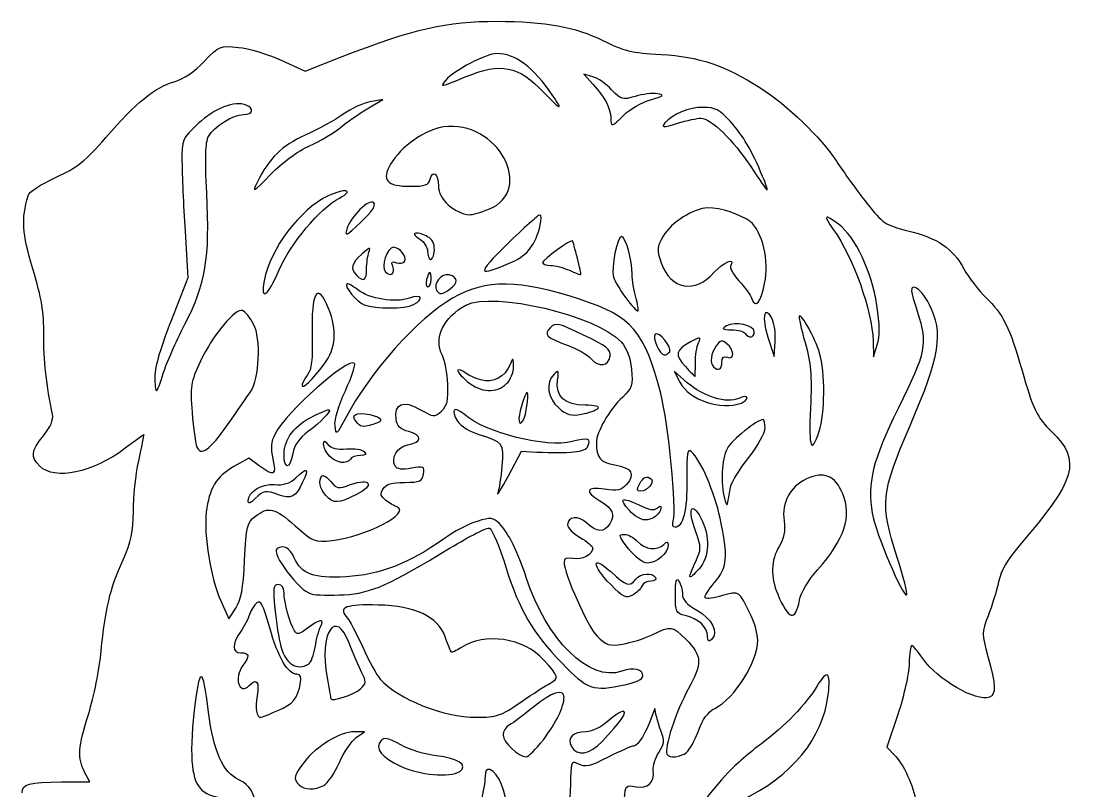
# Model space of a CAD drawing. Extents: x 5 to 146, y 0 to 221.
# Drawn here: x 12.4 to 90.6, y 164.7 to 221.5 of the extents above; entities that cross this region are included whole.
import ezdxf

# ---------------------------------------------------------------- set-up
doc = ezdxf.new("R2010")
doc.units = 0
doc.layers.get('0').update_dxf_attribs({"linetype": 'CONTINUOUS'})

msp = doc.modelspace()

# ---------------------------------------------------------------- linework, layer by layer
at = {"color": 7}
for points in [[(31.599283, 218.591467), (33.372959, 217.791689), (36.097199, 218.852649)], [(54.564145, 217.37241), (53.902687, 217.556818), (54.597961, 216.797792)], [(37.931627, 215.001443), (39.08602, 215.687215), (38.159978, 215.527259)], [(24.512359, 205.984599), (24.722427, 202.545015), (23.503703, 199.456396)], [(67.468192, 198.175035), (67.925603, 196.730713), (68.006468, 197.841817)], [(75.225516, 197.914808), (75.255668, 196.724183), (75.537454, 197.604795)], [(61.533722, 194.812071), (60.572751, 195.655816), (60.994295, 194.840638)], [(29.972407, 188.685498), (29.214596, 189.245772), (28.1051, 188.622199)], [(48.347432, 187.949345), (49.302522, 189.757844), (50.411978, 189.699752)], [(27.143395, 178.733233), (27.743288, 177.411031), (28.255278, 178.190906)], [(59.250141, 170.265849), (59.143956, 170.795016), (58.953852, 170.265849)], [(77.049103, 170.342126), (76.241815, 167.932529), (76.902082, 167.243355)], [(37.12981, 168.64184), (37.748554, 169.075224), (36.985324, 169.075224)], [(15.411761, 165.371058), (17.491097, 165.371058), (17.111545, 166.098662)]]:
    msp.add_lwpolyline(points, dxfattribs=at)
for points in [[(51.629178, 215.972619)], [(56.883234, 214.562101)], [(33.693605, 212.280976)], [(67.088525, 210.019494)], [(38.420675, 208.078694)], [(46.906479, 207.609071)], [(42.497732, 205.508531)], [(39.822281, 203.393171)], [(48.65838, 203.731854)], [(53.431305, 204.002549)], [(31.444861, 203.125559)], [(37.895395, 203.184833)], [(42.657895, 202.412724)], [(44.046958, 201.722703)], [(67.234432, 202.124852)], [(57.734621, 201.105584)], [(41.352372, 200.569948)], [(75.508432, 200.515211)], [(67.783519, 199.520603)], [(66.470395, 198.555244)], [(60.235653, 197.093499)], [(55.837, 196.77535)], [(62.128905, 196.261162)], [(64.089145, 196.319005)], [(22.910187, 195.494029)], [(34.764506, 196.168568)], [(48.214145, 194.739808)], [(65.522713, 193.312907)], [(49.63628, 192.656214)], [(54.947791, 192.908314)], [(27.638626, 191.69739)], [(37.121195, 191.938127)], [(71.263118, 191.237764)], [(31.809978, 189.544751)], [(35.158278, 189.402839)], [(58.003728, 187.331474)], [(64.751201, 187.206586)], [(29.164145, 186.099842)], [(34.893695, 186.492412)], [(57.265938, 185.385803)], [(57.209978, 182.568974)], [(77.004376, 181.92682)], [(55.886115, 179.924046)], [(61.716253, 180.509476)], [(69.802669, 178.772632)], [(63.030812, 176.12505)], [(33.60529, 174.061623)], [(37.445995, 172.230902)], [(56.932372, 172.536731)], [(49.260252, 171.258037)], [(31.352969, 170.636949)], [(50.922666, 168.488762)], [(55.248035, 168.34762)], [(61.482674, 167.55387)], [(44.757549, 166.148695)], [(34.747555, 165.121008)]]:
    msp.add_lwpolyline(points, close=True, dxfattribs=at)
for points in [[(36.097199, 218.852649), (41.427718, 220.928628), (43.780128, 221.465546), (47.509816, 221.457482)], [(47.509816, 221.457482), (51.109536, 221.449698), (53.270457, 221.05774), (55.297964, 220.044824)], [(25.92784, 218.496761), (27.04202, 219.667763), (27.075715, 219.681713), (28.44138, 219.537459)], [(55.297964, 220.044824), (56.827449, 219.280716), (57.43267, 219.135323), (59.60237, 219.010782)], [(28.44138, 219.537459), (29.202703, 219.457041), (30.623759, 219.031345), (31.599283, 218.591467)], [(47.49968, 219.078991), (46.716445, 219.076371), (44.327932, 217.834158), (43.736977, 217.122099)], [(51.629178, 215.972619), (50.178488, 218.087823), (48.854826, 219.083533), (47.49968, 219.078991)], [(59.60237, 219.010782), (62.43832, 218.847997), (64.290302, 218.227815), (66.871858, 216.576414)], [(23.712364, 217.005897), (24.409891, 217.201093), (25.202596, 217.73453), (25.92784, 218.496761)], [(45.171437, 217.356627), (47.826435, 218.450324), (49.026842, 218.209811), (50.979821, 216.192864)], [(43.736977, 217.122099), (43.288498, 216.581714), (43.29149, 216.582204), (45.171437, 217.356627)], [(55.95775, 216.405686), (55.55507, 216.83596), (54.927947, 217.270985), (54.564145, 217.37241)], [(18.68363, 212.895836), (20.934597, 215.487518), (22.313354, 216.614396), (23.712364, 217.005897)], [(54.597961, 216.797792), (55.46407, 215.852269), (55.887062, 215.044603), (55.887062, 214.336368)], [(66.871858, 216.576414), (68.946051, 215.249569), (71.364245, 212.925721), (72.529562, 211.139447)], [(50.979821, 216.192864), (52.242916, 214.888399), (52.412146, 214.831001), (51.629178, 215.972619)], [(57.689171, 215.92276), (56.746743, 215.640402), (56.648252, 215.667873), (55.95775, 216.405686)], [(59.338273, 216.115249), (58.980866, 216.174044), (58.238771, 216.087424), (57.689171, 215.92276)], [(58.821815, 215.671371), (59.801985, 215.954573), (59.884403, 216.025407), (59.338273, 216.115249)], [(29.029861, 215.282391), (28.150849, 215.6197), (26.696932, 215.060609), (25.491076, 213.921583)], [(28.833416, 214.582568), (29.505825, 214.583679), (29.636601, 215.049563), (29.029861, 215.282391)], [(35.947252, 213.614207), (36.403743, 214.000012), (37.296712, 214.624268), (37.931627, 215.001443)], [(38.159978, 215.527259), (37.650655, 215.439284), (36.757687, 215.026737), (36.175603, 214.610489)], [(56.883234, 214.562101), (57.307996, 214.986863), (58.180356, 215.486034), (58.821815, 215.671371)], [(62.722302, 215.112724), (61.633563, 215.112724), (60.44215, 214.628591), (59.888149, 213.961063)], [(64.708357, 214.066312), (63.912216, 214.947545), (63.598713, 215.112724), (62.722302, 215.112724)], [(26.238862, 212.968276), (26.630963, 213.700928), (28.045868, 214.58126), (28.833416, 214.582568)], [(36.175603, 214.610489), (35.59352, 214.194241), (34.331566, 213.497731), (33.371263, 213.062689)], [(46.906479, 207.609071), (50.383906, 209.000462), (47.492378, 214.257452), (43.572927, 213.669694)], [(55.887062, 214.336368), (55.887062, 213.625472), (55.96405, 213.642918), (56.883234, 214.562101)], [(60.809367, 213.943617), (61.495334, 214.150063), (62.27544, 214.318974), (62.542933, 214.318974)], [(62.542933, 214.318974), (63.266632, 214.318974), (64.946898, 212.679354), (66.210106, 210.74051)], [(25.491076, 213.921583), (24.283521, 212.78095), (24.269545, 212.748189), (24.285825, 211.095878)], [(33.693605, 212.280976), (34.476621, 212.628448), (35.490761, 213.228402), (35.947252, 213.614207)], [(43.572927, 213.669694), (42.19816, 213.463535), (40.412736, 212.214183), (39.666222, 210.935971)], [(59.888149, 213.961063), (59.600341, 213.614276), (59.708256, 213.612232), (60.809367, 213.943617)], [(67.088525, 210.019494), (66.294402, 211.926359), (65.646559, 213.027833), (64.708357, 214.066312)], [(14.975254, 209.946371), (16.57329, 210.674619), (17.159093, 211.140539), (18.68363, 212.895836)], [(26.108152, 208.78693), (25.97737, 211.363755), (26.014416, 212.548896), (26.238862, 212.968276)], [(33.371263, 213.062689), (31.60975, 212.26468), (30.768983, 211.438595), (29.829384, 209.582667)], [(30.821881, 210.166013), (31.688307, 211.05346), (32.841777, 211.902967), (33.693605, 212.280976)], [(24.285825, 211.095878), (24.294874, 210.176445), (24.396823, 207.876369), (24.512359, 205.984599)], [(72.529562, 211.139447), (73.053321, 210.336592), (74.052515, 208.953454), (74.749988, 208.065806)], [(39.666222, 210.935971), (38.974284, 209.751212), (39.382552, 209.29189), (41.127561, 209.29189)], [(42.580454, 209.81808), (42.771647, 210.549203), (43.187062, 210.209748), (43.187062, 209.322397)], [(66.210106, 210.74051), (66.824013, 209.798247), (67.365772, 209.027307), (67.414013, 209.027307)], [(12.938028, 208.591385), (13.020867, 208.882646), (13.84743, 209.432405), (14.975254, 209.946371)], [(29.829384, 209.582667), (29.423812, 208.78157), (29.532733, 208.845588), (30.821881, 210.166013)], [(41.127561, 209.29189), (42.217856, 209.29189), (42.46639, 209.381901), (42.580454, 209.81808)], [(67.414013, 209.027307), (67.462254, 209.027307), (67.315786, 209.473791), (67.088525, 210.019494)], [(24.50549, 199.132049), (26.050418, 202.128101), (26.353461, 203.953702), (26.108152, 208.78693)], [(35.887483, 208.423737), (37.033861, 209.018869), (36.286964, 209.16756), (35.063052, 208.587863)], [(43.187062, 209.322397), (43.187062, 208.351532), (44.363119, 207.268891), (45.496811, 207.196112)], [(13.299658, 203.206474), (12.498979, 205.900675), (12.436667, 206.828553), (12.938028, 208.591385)], [(35.063052, 208.587863), (32.978963, 207.600753), (30.790904, 204.698279), (30.346981, 202.331965)], [(31.444861, 203.125559), (32.259577, 205.042513), (34.483736, 207.694998), (35.887483, 208.423737)], [(38.420675, 208.078694), (38.084604, 208.414765), (36.712663, 207.067535), (36.430622, 206.124484)], [(37.462291, 206.640236), (38.293389, 207.432322), (38.602737, 207.896631), (38.420675, 208.078694)], [(74.749988, 208.065806), (75.94528, 206.544608), (76.119355, 206.426921), (77.780409, 206.017015)], [(45.496811, 207.196112), (45.675767, 207.184629), (46.310119, 207.370454), (46.906479, 207.609071)], [(50.662462, 207.175224), (50.548283, 207.175224), (49.468222, 206.208253), (48.262326, 205.026399)], [(50.695595, 206.447619), (50.791552, 206.847802), (50.77664, 207.175224), (50.662462, 207.175224)], [(63.030812, 207.698561), (62.029515, 207.694196), (60.346627, 206.623827), (59.7589, 205.617502)], [(66.166886, 206.68784), (65.459483, 207.235549), (64.009632, 207.702819), (63.030812, 207.698561)], [(72.68631, 206.497194), (71.634474, 207.299469), (71.526196, 207.191281), (72.29724, 206.108447)], [(36.430622, 206.124484), (36.262919, 205.563742), (36.409852, 205.637198), (37.462291, 206.640236)], [(48.65838, 203.731854), (49.763336, 204.218108), (50.347838, 204.997295), (50.695595, 206.447619)], [(67.234432, 202.124852), (67.590382, 203.784583), (67.075783, 205.984122), (66.166886, 206.68784)], [(75.508432, 200.515211), (75.123807, 203.027083), (73.936617, 205.543541), (72.68631, 206.497194)], [(41.615138, 205.838429), (41.313195, 205.828269), (41.362191, 205.713287), (41.797999, 205.409283)], [(42.497732, 205.508531), (42.239152, 205.697608), (41.841986, 205.846063), (41.615138, 205.838429)], [(59.7589, 205.617502), (59.278393, 204.794759), (59.266376, 204.633282), (59.611866, 203.641716)], [(72.29724, 206.108447), (73.760851, 204.052995), (75.169919, 200.110272), (75.225516, 197.914808)], [(77.780409, 206.017015), (79.992842, 205.471042), (81.096337, 204.722631), (81.924417, 203.206474)], [(38.070054, 204.441604), (38.210686, 204.831843), (38.107594, 204.8013), (37.540888, 204.284833)], [(41.797999, 205.409283), (42.125421, 205.180884), (42.393312, 204.790254), (42.393312, 204.541217)], [(42.879031, 204.424814), (42.936819, 204.906115), (42.80354, 205.284916), (42.497732, 205.508531)], [(48.262326, 205.026399), (45.944404, 202.754692), (46.002961, 202.563293), (48.65838, 203.731854)], [(53.08138, 205.273864), (52.99596, 205.414895), (50.880685, 203.880235), (50.870019, 203.669494)], [(53.431305, 204.002549), (53.266501, 204.656112), (53.109035, 205.228205), (53.08138, 205.273864)], [(56.689802, 205.587724), (56.368394, 205.587724), (55.912531, 203.300954), (56.093363, 202.595776)], [(57.473085, 202.807852), (57.471233, 203.853337), (56.98245, 205.587724), (56.689802, 205.587724)], [(37.540888, 204.284833), (36.766455, 203.579049), (36.674753, 203.210035), (37.154562, 202.730224)], [(37.895395, 203.184833), (37.895395, 203.609495), (37.973992, 204.175042), (38.070054, 204.441604)], [(39.873256, 204.793974), (39.392066, 204.793974), (38.921335, 203.3447), (39.28455, 202.981485)], [(40.687823, 203.758786), (40.890071, 204.086028), (40.333004, 204.793974), (39.873256, 204.793974)], [(42.393312, 204.541217), (42.393312, 203.749007), (42.786573, 203.65476), (42.879031, 204.424814)], [(63.522894, 202.95604), (64.164554, 203.687288), (65.124954, 204.07677), (64.736475, 203.448194)], [(39.28455, 202.981485), (39.67335, 202.592685), (40.025886, 202.862589), (39.822281, 203.393171)], [(39.822281, 203.393171), (39.697885, 203.717342), (39.765777, 203.785234), (40.089947, 203.660837)], [(40.089947, 203.660837), (40.328831, 203.56917), (40.597876, 203.613247), (40.687823, 203.758786)], [(50.870019, 203.669494), (50.86449, 203.560354), (51.127869, 203.465686), (51.455291, 203.459124)], [(51.455291, 203.459124), (51.782713, 203.452563), (52.407791, 203.290854), (52.844353, 203.09978)], [(53.684525, 202.78331), (53.710057, 202.800322), (53.596109, 203.348983), (53.431305, 204.002549)], [(59.611866, 203.641716), (60.297608, 201.673605), (62.117592, 201.354528), (63.522894, 202.95604)], [(64.736475, 203.448194), (64.638767, 203.2901), (64.912174, 202.784085), (65.344045, 202.323715)], [(14.096954, 198.352965), (14.118967, 199.965894), (13.941307, 201.047394), (13.299658, 203.206474)], [(30.346981, 202.331965), (30.053452, 200.767327), (30.615162, 201.173352), (31.444861, 203.125559)], [(37.154562, 202.730224), (37.666017, 202.218768), (37.895395, 202.359524), (37.895395, 203.184833)], [(42.556462, 202.94189), (42.500674, 202.94189), (42.392759, 202.703765), (42.316649, 202.412724)], [(42.657895, 202.412724), (42.657895, 202.703765), (42.612249, 202.94189), (42.556462, 202.94189)], [(43.977348, 202.754875), (43.41037, 202.903145), (42.760119, 202.095729), (43.058149, 201.613505)], [(44.046958, 201.722703), (44.65955, 202.187727), (44.632864, 202.583454), (43.977348, 202.754875)], [(52.844353, 203.09978), (53.280916, 202.908706), (53.658992, 202.766294), (53.684525, 202.78331)], [(56.093363, 202.595776), (56.241561, 202.01787), (57.752239, 199.956372), (57.911111, 200.115246)], [(57.734621, 201.105584), (57.591587, 201.604308), (57.473898, 202.370329), (57.473085, 202.807852)], [(81.924417, 203.206474), (82.282072, 202.55163), (83.00979, 201.59913), (83.541566, 201.089807)], [(35.088542, 200.290702), (34.279422, 202.312891), (33.799534, 201.526398), (33.881587, 198.312608)], [(36.432339, 202.096195), (36.226152, 201.890007), (37.150815, 200.790232), (37.725268, 200.558412)], [(37.238625, 201.662556), (36.856916, 201.962808), (36.494088, 202.157946), (36.432339, 202.096195)], [(42.316649, 202.412724), (42.240539, 202.121682), (42.286185, 201.883557), (42.418082, 201.883557)], [(42.418082, 201.883557), (42.549979, 201.883557), (42.657895, 202.121682), (42.657895, 202.412724)], [(43.058149, 201.613505), (43.268583, 201.273018), (43.486234, 201.297052), (44.046958, 201.722703)], [(53.658998, 200.942339), (49.09907, 202.43085), (46.724435, 202.454761), (44.234193, 201.037237)], [(65.344045, 202.323715), (65.775917, 201.863348), (66.205179, 201.270777), (66.297963, 201.006892)], [(66.297963, 201.006892), (66.559724, 200.26241), (66.929746, 200.704142), (67.234432, 202.124852)], [(78.334209, 201.832246), (77.943885, 201.904194), (77.962056, 201.701404), (78.497176, 200.013612)], [(79.385507, 200.56064), (79.048914, 201.215484), (78.575831, 201.787706), (78.334209, 201.832246)], [(44.234193, 201.037237), (41.633608, 199.556906), (38.157719, 195.64708), (36.283506, 192.093974)], [(41.062053, 201.047254), (40.000595, 200.677226), (38.103053, 200.982598), (37.238625, 201.662556)], [(41.352372, 200.569948), (42.166609, 201.005717), (41.952532, 201.357674), (41.062053, 201.047254)], [(45.220189, 200.527578), (47.241209, 201.568467), (54.868487, 199.766676), (56.652676, 197.826881)], [(59.57616, 194.00507), (58.408813, 198.57712), (57.445743, 199.706221), (53.658998, 200.942339)], [(57.911111, 200.115246), (57.957074, 200.161207), (57.877652, 200.60686), (57.734621, 201.105584)], [(83.541566, 201.089807), (84.796818, 199.887556), (85.336041, 198.806421), (86.183203, 195.793347)], [(28.75126, 200.133298), (28.225557, 200.33503), (26.557436, 198.322405), (25.658925, 196.402333)], [(29.56705, 199.128596), (29.308819, 199.608098), (28.941715, 200.060213), (28.75126, 200.133298)], [(34.764506, 196.168568), (35.637293, 197.369967), (35.739081, 198.664845), (35.088542, 200.290702)], [(37.725268, 200.558412), (38.523619, 200.236237), (40.74201, 200.243294), (41.352372, 200.569948)], [(43.479995, 196.818189), (42.804493, 198.051312), (43.56667, 199.675961), (45.220189, 200.527578)], [(67.783519, 199.520603), (67.214893, 200.583095), (66.998289, 199.658803), (67.468192, 198.175035)], [(75.537454, 197.604795), (75.740408, 198.239043), (75.732291, 199.053275), (75.508432, 200.515211)], [(77.977561, 191.697099), (80.157563, 196.753305), (80.437302, 198.514358), (79.385507, 200.56064)], [(23.503703, 199.456396), (22.75955, 197.570484), (22.28498, 195.947787), (22.28498, 195.28921)], [(66.470395, 198.555244), (66.470395, 199.043652), (65.040547, 199.355315), (64.429981, 198.99999)], [(68.006468, 197.841817), (68.050944, 198.452924), (67.950617, 199.208379), (67.783519, 199.520603)], [(69.781671, 199.726779), (69.726786, 199.671892), (69.920546, 198.795261), (70.212246, 197.778711)], [(71.289048, 196.988766), (70.966071, 198.076479), (69.959577, 199.904683), (69.781671, 199.726779)], [(78.497176, 200.013612), (79.252887, 197.630063), (79.153274, 197.132093), (77.076723, 192.912765)], [(22.910187, 195.494029), (23.119806, 196.199892), (23.837692, 197.837002), (24.50549, 199.132049)], [(29.340048, 194.144561), (29.999916, 195.093045), (30.135632, 198.072804), (29.56705, 199.128596)], [(51.440813, 198.873617), (50.921147, 198.353952), (51.124247, 198.148289), (52.745807, 197.552157)], [(53.892955, 198.324882), (52.030516, 199.220679), (51.832243, 199.265047), (51.440813, 198.873617)], [(60.235653, 197.093499), (60.432185, 197.411491), (59.426036, 198.629907), (59.17415, 198.378947)], [(64.429981, 198.99999), (64.030336, 198.767413), (64.087984, 198.723397), (64.801134, 198.716603)], [(64.801134, 198.716603), (65.265488, 198.712184), (65.719, 198.589494), (65.808937, 198.443974)], [(14.747281, 192.457173), (14.298365, 194.508908), (14.072443, 196.557104), (14.096954, 198.352965)], [(33.881587, 198.312608), (33.927269, 196.523316), (33.842814, 195.789082), (33.546182, 195.396628)], [(55.837, 196.77535), (55.905945, 197.257382), (55.591816, 197.507762), (53.892955, 198.324882)], [(56.652676, 197.826881), (57.08496, 197.356897), (57.326461, 196.717195), (57.413475, 195.811645)], [(59.17415, 198.378947), (58.929543, 198.135237), (59.484207, 196.856474), (59.834523, 196.856474)], [(61.770368, 197.814822), (60.674888, 197.248328), (60.593428, 196.855281), (61.39353, 195.996579)], [(62.353018, 197.743109), (62.567622, 198.208658), (62.538819, 198.212204), (61.770368, 197.814822)], [(64.45739, 197.673987), (64.095863, 197.974027), (63.976515, 197.951402), (63.66364, 197.523521)], [(65.808937, 198.443974), (66.050885, 198.052494), (66.470395, 198.123061), (66.470395, 198.555244)], [(52.745807, 197.552157), (53.419208, 197.304591), (54.185791, 196.863785), (54.449324, 196.572587)], [(59.834523, 196.856474), (59.974578, 196.856474), (60.155085, 196.963136), (60.235653, 197.093499)], [(62.128905, 196.261162), (62.128112, 196.806865), (62.228849, 197.473742), (62.353018, 197.743109)], [(63.66364, 197.523521), (63.271127, 196.986731), (63.18169, 196.264625), (63.471785, 195.974531)], [(64.48602, 196.687572), (65.024037, 196.481115), (65.002545, 197.221546), (64.45739, 197.673987)], [(70.212246, 197.778711), (70.650748, 196.250565), (70.72008, 195.414487), (70.612524, 192.951634)], [(25.658925, 196.402333), (24.909345, 194.800516), (24.869705, 194.560256), (25.032651, 192.606414)], [(37.015454, 196.237109), (36.538006, 196.71456), (32.011766, 192.704974), (31.15255, 191.043433)], [(36.330493, 194.219732), (36.799422, 195.237089), (37.107656, 196.144909), (37.015454, 196.237109)], [(43.881818, 194.697228), (43.84857, 195.521011), (43.667751, 196.475443), (43.479995, 196.818189)], [(48.72654, 195.996579), (48.711009, 196.670512), (48.692893, 196.68236), (48.480956, 196.157181)], [(54.449324, 196.572587), (55.045335, 195.914002), (55.728074, 196.013761), (55.837, 196.77535)], [(62.101016, 195.268974), (62.117261, 195.268974), (62.12981, 195.715459), (62.128905, 196.261162)], [(63.471785, 195.974531), (63.805498, 195.640817), (64.089145, 195.799086), (64.089145, 196.319005)], [(64.089145, 196.319005), (64.089145, 196.67329), (64.216068, 196.791162), (64.48602, 196.687572)], [(71.263118, 191.237764), (71.685436, 192.489849), (71.699488, 195.606498), (71.289048, 196.988766)], [(22.407021, 194.210641), (22.474144, 194.210641), (22.700569, 194.788166), (22.910187, 195.494029)], [(33.141309, 194.641266), (33.127921, 194.27358), (33.949352, 195.046497), (34.764506, 196.168568)], [(44.624702, 195.736475), (44.549311, 195.661084), (44.85898, 195.286932), (45.312854, 194.905021)], [(45.139401, 195.560146), (44.931706, 195.732516), (44.700092, 195.811865), (44.624702, 195.736475)], [(46.313357, 195.018358), (45.875377, 195.143972), (45.347094, 195.387775), (45.139401, 195.560146)], [(48.480956, 196.157181), (48.101927, 195.217942), (47.224611, 194.757014), (46.313357, 195.018358)], [(48.214145, 194.739808), (48.505187, 195.030849), (48.735766, 195.596396), (48.72654, 195.996579)], [(51.708995, 195.437633), (51.075979, 194.804617), (51.23729, 193.652484), (52.057747, 192.946758)], [(51.975089, 195.006696), (52.080163, 195.722621), (52.047264, 195.775903), (51.708995, 195.437633)], [(57.413475, 195.811645), (57.528973, 194.609612), (57.468569, 194.416146), (56.77055, 193.752491)], [(61.39353, 195.996579), (61.766402, 195.596396), (62.084773, 195.268974), (62.101016, 195.268974)], [(86.183203, 195.793347), (87.001747, 192.882046), (87.321128, 192.21709), (88.387965, 191.202995)], [(22.28498, 195.28921), (22.28498, 194.695998), (22.339899, 194.210641), (22.407021, 194.210641)], [(33.546182, 195.396628), (33.328131, 195.108137), (33.145939, 194.768224), (33.141309, 194.641266)], [(43.411418, 192.719026), (43.841016, 193.10781), (43.930739, 193.485119), (43.881818, 194.697228)], [(45.312854, 194.905021), (46.303417, 194.071518), (47.478918, 194.004581), (48.214145, 194.739808)], [(53.996611, 193.152308), (52.499461, 193.152308), (51.797437, 193.79629), (51.975089, 195.006696)], [(60.994295, 194.840638), (61.673351, 193.527492), (64.01938, 192.736023), (65.522713, 193.312907)], [(65.324289, 193.653616), (64.438818, 193.250169), (62.711335, 193.778113), (61.533722, 194.812071)], [(27.638626, 191.69739), (28.346593, 192.715877), (29.112231, 193.817102), (29.340048, 194.144561)], [(35.566681, 191.636671), (35.51469, 192.066066), (35.831256, 193.136623), (36.330493, 194.219732)], [(49.63628, 192.656214), (49.871881, 193.834224), (49.828114, 194.495264), (49.559636, 193.813766)], [(60.498003, 184.624932), (60.765518, 185.4678), (60.145747, 191.774217), (59.57616, 194.00507)], [(40.06483, 192.125042), (39.929342, 193.276262), (40.600426, 193.550897), (41.825759, 192.845685)], [(45.106333, 192.458779), (44.345495, 193.123542), (44.044682, 192.836586), (44.605361, 191.980881)], [(49.559636, 193.813766), (49.158144, 192.794623), (48.999926, 191.829391), (49.234365, 191.829391)], [(54.947791, 192.908314), (55.102331, 193.05833), (54.735973, 193.152308), (53.996611, 193.152308)], [(56.77055, 193.752491), (55.766864, 192.798213), (54.828728, 191.169229), (54.828728, 190.380699)], [(65.941228, 193.704109), (65.941228, 193.83094), (65.663606, 193.80822), (65.324289, 193.653616)], [(65.522713, 193.312907), (65.752898, 193.401236), (65.941228, 193.577279), (65.941228, 193.704109)], [(14.079788, 190.899439), (14.587163, 191.537886), (14.826309, 192.095983), (14.747281, 192.457173)], [(25.032651, 192.606414), (25.128325, 191.459186), (25.278595, 190.332939), (25.366584, 190.103646)], [(31.809978, 189.544751), (31.809978, 190.669341), (32.59985, 191.687334), (33.995707, 192.361738)], [(35.141559, 192.819337), (35.276047, 192.68485), (34.5527, 191.935246), (33.60696, 191.229036)], [(33.995707, 192.361738), (34.590321, 192.649025), (35.105954, 192.854945), (35.141559, 192.819337)], [(37.121195, 191.938127), (36.701378, 192.443976), (37.120931, 192.658981), (38.132803, 192.456596)], [(38.132803, 192.456596), (39.098635, 192.263429), (39.19442, 191.955611), (38.358416, 191.731572)], [(41.825759, 192.845685), (42.847869, 192.257431), (42.897023, 192.253505), (43.411418, 192.719026)], [(53.052263, 190.46535), (51.167591, 189.98697), (46.633503, 191.124456), (45.106333, 192.458779)], [(49.234365, 191.829391), (49.364469, 191.829391), (49.54533, 192.201461), (49.63628, 192.656214)], [(52.057747, 192.946758), (52.656819, 192.431458), (52.968279, 192.34703), (53.744466, 192.489537)], [(53.744466, 192.489537), (54.26805, 192.585668), (54.809546, 192.774115), (54.947791, 192.908314)], [(70.612524, 192.951634), (70.480507, 189.928635), (70.661101, 189.452898), (71.263118, 191.237764)], [(77.076723, 192.912765), (75.19611, 189.091562), (74.776018, 187.395586), (75.164222, 185.19171)], [(25.366584, 190.103646), (25.657174, 189.34638), (26.334816, 189.821719), (27.638626, 191.69739)], [(36.283506, 192.093974), (35.675819, 190.941926), (35.652591, 190.927109), (35.566681, 191.636671)], [(38.358416, 191.731572), (37.526989, 191.508758), (37.469585, 191.518342), (37.121195, 191.938127)], [(41.012729, 191.201791), (40.36032, 191.387788), (40.124576, 191.617402), (40.06483, 192.125042)], [(44.605361, 191.980881), (44.860218, 191.591922), (45.497999, 191.190287), (46.162555, 191.000258)], [(67.126181, 192.093974), (66.681318, 192.093974), (64.78874, 190.562701), (64.468708, 189.943833)], [(67.264145, 191.464351), (67.264145, 191.810643), (67.202061, 192.093974), (67.126181, 192.093974)], [(77.004376, 181.92682), (75.725377, 185.937414), (75.794814, 186.634535), (77.977561, 191.697099)], [(13.818313, 188.654391), (13.106772, 189.365932), (13.148957, 189.728139), (14.079788, 190.899439)], [(21.49123, 190.965333), (21.49123, 190.999533), (20.866152, 190.554255), (20.102167, 189.975826)], [(21.098948, 189.051168), (21.314702, 190.069758), (21.49123, 190.931133), (21.49123, 190.965333)], [(31.15255, 191.043433), (30.843112, 190.445043), (30.803014, 190.001403), (30.985116, 189.190921)], [(33.60696, 191.229036), (32.924065, 190.719101), (32.573293, 190.216422), (32.453035, 189.57539)], [(40.946094, 190.241891), (41.999506, 190.429679), (42.032915, 190.910948), (41.012729, 191.201791)], [(46.162555, 191.000258), (47.903918, 190.502318), (48.031739, 190.327611), (47.873248, 188.662043)], [(54.208259, 190.121011), (54.43901, 190.722332), (54.266793, 190.773632), (53.052263, 190.46535)], [(66.063818, 189.288941), (66.723998, 190.139124), (67.264145, 191.118059), (67.264145, 191.464351)], [(88.387965, 191.202995), (90.611391, 189.089493), (90.196694, 187.630012), (85.996365, 182.786033)], [(20.102167, 189.975826), (17.720092, 188.172302), (14.89458, 187.578124), (13.818313, 188.654391)], [(35.158278, 189.402828), (34.917441, 189.668949), (34.724181, 190.055902), (34.728809, 190.262724)], [(34.728809, 190.262724), (34.735847, 190.576877), (34.790272, 190.573448), (35.059538, 190.241902)], [(35.059538, 190.241902), (35.271943, 189.980361), (35.73208, 189.873737), (36.408908, 189.929222)], [(36.408908, 189.929222), (36.973788, 189.97553), (37.563147, 189.886233), (37.718595, 189.730785)], [(40.007342, 188.662027), (39.646905, 189.245227), (40.155365, 190.100932), (40.946094, 190.241891)], [(50.411978, 189.699752), (52.842512, 189.572487), (54.049152, 189.706393), (54.208259, 190.121011)], [(54.828728, 190.380699), (54.828728, 189.269653), (55.122575, 188.920549), (56.203196, 188.747749)], [(61.846346, 189.707613), (61.522457, 189.976416), (61.472792, 189.684223), (61.502446, 187.684444)], [(30.985116, 189.190921), (31.260378, 187.965818), (31.07259, 187.872097), (29.972407, 188.685498)], [(32.453035, 189.57539), (32.23242, 188.399423), (31.809978, 188.379293), (31.809978, 189.544751)], [(36.70477, 189.183568), (36.444068, 188.761746), (35.634591, 188.876517), (35.158278, 189.402839)], [(37.434761, 189.448152), (37.123203, 189.448152), (36.794707, 189.329089), (36.70477, 189.183568)], [(37.718595, 189.730785), (37.919051, 189.530329), (37.836523, 189.448152), (37.434761, 189.448152)], [(63.953205, 184.813318), (63.546069, 186.735365), (62.500195, 189.164965), (61.846346, 189.707613)], [(64.468708, 189.943833), (64.066177, 189.16542), (63.974281, 187.373199), (64.280494, 186.273141)], [(64.751201, 187.206586), (64.81296, 187.501702), (65.403637, 188.438761), (66.063818, 189.288941)], [(20.702073, 185.317551), (20.704719, 186.352447), (20.883193, 188.032575), (21.098948, 189.051168)], [(28.1051, 188.622199), (26.820839, 187.900405), (26.284968, 187.011998), (26.077564, 185.260806)], [(32.673869, 187.802255), (33.542571, 188.618355), (33.665067, 188.5388), (33.181724, 187.472426)], [(41.194191, 188.503049), (40.515569, 188.37574), (40.154376, 188.424122), (40.007342, 188.662027)], [(42.083059, 188.074909), (42.163881, 188.64512), (42.104331, 188.673796), (41.194191, 188.503049)], [(47.873248, 188.662043), (47.796688, 187.857471), (47.657165, 186.961058), (47.563196, 186.670016)], [(56.203196, 188.747749), (57.433154, 188.551071), (57.730745, 188.053096), (57.060751, 187.31276)], [(31.114542, 187.295163), (31.791505, 187.236838), (32.220519, 187.376353), (32.673869, 187.802255)], [(34.893695, 186.492412), (34.447295, 186.985677), (34.323737, 187.64037), (34.620949, 187.937585)], [(34.620949, 187.937585), (34.711775, 188.028411), (34.997631, 187.841475), (35.256187, 187.522173)], [(36.704834, 187.295472), (38.183222, 187.830063), (38.521677, 187.262172), (37.143666, 186.559161)], [(40.706479, 187.463766), (41.852723, 187.463766), (42.006086, 187.531854), (42.083059, 188.074909)], [(47.563196, 186.670016), (47.469227, 186.378974), (47.822133, 186.954673), (48.347432, 187.949345)], [(58.003728, 187.331474), (58.295281, 187.876243), (58.579112, 187.990813), (58.883378, 187.686548)], [(58.883378, 187.686548), (59.124326, 187.445597), (58.550278, 186.802308), (58.094314, 186.802308)], [(61.502446, 187.684444), (61.536146, 185.411933), (61.222983, 184.156474), (60.622423, 184.156474)], [(70.327512, 187.72042), (69.09095, 187.133632), (68.483581, 185.996011), (68.668961, 184.613902)], [(72.987858, 186.626653), (72.428193, 187.966117), (71.580087, 188.314804), (70.327512, 187.72042)], [(29.164145, 186.099842), (29.164145, 186.780411), (30.140931, 187.379044), (31.114542, 187.295163)], [(31.393582, 186.545146), (30.45609, 186.901579), (30.296167, 186.875997), (29.693312, 186.273141)], [(33.181724, 187.472426), (32.692287, 186.392608), (32.312626, 186.195727), (31.393582, 186.545146)], [(35.256187, 187.522173), (35.693834, 186.9817), (35.793839, 186.96605), (36.704834, 187.295472)], [(39.321978, 186.134894), (38.920187, 186.433373), (38.880137, 186.601137), (39.118979, 186.985249)], [(39.118979, 186.985249), (39.340039, 187.340764), (39.748103, 187.463766), (40.706479, 187.463766)], [(55.441162, 186.955782), (54.085681, 187.159048), (53.929793, 186.78607), (55.085014, 186.103662)], [(57.060751, 187.31276), (56.666789, 186.877436), (56.382076, 186.814682), (55.441162, 186.955782)], [(58.094314, 186.802308), (57.802515, 186.802308), (57.782645, 186.918378), (58.003728, 187.331474)], [(64.551766, 186.140849), (64.599698, 186.431891), (64.689445, 186.911472), (64.751201, 187.206586)], [(29.693312, 186.273141), (29.335939, 185.915768), (29.164145, 185.859507), (29.164145, 186.099842)], [(37.143666, 186.559161), (35.819461, 185.883603), (35.454458, 185.872776), (34.893695, 186.492412)], [(40.115728, 185.655241), (39.954465, 185.714539), (39.597277, 185.930384), (39.321978, 186.134894)], [(55.085014, 186.103662), (56.048161, 185.534718), (56.241987, 185.087705), (55.819127, 184.410599)], [(57.265938, 185.385792), (56.463509, 186.300986), (56.665635, 186.420657), (57.95867, 185.795931)], [(62.133091, 183.884583), (61.554656, 185.493155), (61.824592, 186.144347), (62.526757, 184.834263)], [(64.280494, 186.273141), (64.441477, 185.694823), (64.475574, 185.678194), (64.551766, 186.140849)], [(71.130501, 181.015137), (73.12239, 183.257899), (73.685088, 184.957942), (72.987858, 186.626653)], [(19.942092, 181.745676), (20.540965, 183.085706), (20.698432, 183.825782), (20.702073, 185.317551)], [(29.69832, 184.963231), (30.672836, 185.712015), (31.123009, 185.603854), (32.640148, 184.256421)], [(35.360959, 183.180186), (37.787808, 183.445184), (41.239593, 185.241983), (40.115728, 185.655241)], [(58.413833, 184.690433), (58.115515, 184.693078), (57.598964, 185.005977), (57.265938, 185.385803)], [(57.95867, 185.795931), (58.716963, 185.429562), (59.104781, 185.363361), (59.307156, 185.565735)], [(59.591228, 185.585235), (59.591228, 185.143513), (58.988391, 184.685368), (58.413833, 184.690433)], [(59.307156, 185.565735), (59.483546, 185.742125), (59.591228, 185.749512), (59.591228, 185.585235)], [(26.077564, 185.260806), (25.879088, 183.584972), (26.405859, 180.358804), (27.143395, 178.733233)], [(28.90457, 181.714812), (29.031118, 184.243954), (29.093276, 184.49834), (29.69832, 184.963231)], [(46.037995, 184.588499), (45.412493, 184.400253), (44.29664, 183.812241), (43.558317, 183.281809)], [(47.68373, 184.422307), (47.221796, 184.88424), (47.071198, 184.899448), (46.037995, 184.588499)], [(54.131639, 184.45453), (53.500711, 185.047258), (52.712062, 184.974299), (52.712062, 184.323204)], [(60.622423, 184.156474), (60.472217, 184.156474), (60.416226, 184.367281), (60.498003, 184.624932)], [(62.526757, 184.834263), (63.245762, 183.492756), (63.186032, 181.981171), (62.377712, 181.062373)], [(63.524768, 180.055753), (64.486615, 181.151236), (64.558897, 181.95389), (63.953205, 184.813318)], [(68.668961, 184.613902), (68.769876, 183.861522), (68.667373, 183.33779), (68.302137, 182.738731)], [(75.164222, 185.19171), (75.428758, 183.689911), (77.453614, 178.911917), (77.714824, 179.173127)], [(32.640148, 184.256421), (33.976416, 183.069627), (34.056897, 183.03779), (35.360959, 183.180186)], [(44.049585, 182.625061), (45.46986, 183.497368), (46.781201, 184.153781), (46.963679, 184.083756)], [(46.963679, 184.083756), (47.146157, 184.013734), (47.695795, 182.683258), (48.185096, 181.127146)], [(49.665422, 180.452308), (49.079499, 182.284031), (48.339462, 183.766574), (47.68373, 184.422307)], [(52.712062, 184.323204), (52.712062, 184.114731), (53.12878, 183.69829), (53.638103, 183.397782)], [(55.819127, 184.410599), (55.400416, 183.740137), (54.877589, 183.753749), (54.131639, 184.45453)], [(62.155634, 181.637858), (62.578133, 182.523844), (62.576861, 182.650503), (62.133091, 183.884583)], [(43.558317, 183.281809), (41.075324, 181.497957), (38.837089, 180.629795), (36.389934, 180.501351)], [(53.638103, 183.397782), (54.147426, 183.097273), (54.564145, 182.742904), (54.564145, 182.610294)], [(57.209978, 182.568974), (56.471772, 183.501038), (56.432659, 183.627308), (56.882154, 183.627308)], [(56.882154, 183.627308), (57.162872, 183.627308), (57.608047, 183.389183), (57.871437, 183.098141)], [(57.871437, 183.098141), (58.407588, 182.505699), (59.32192, 182.405499), (59.802895, 182.886474)], [(59.802895, 182.886474), (60.049839, 183.133418), (60.120395, 183.113132), (60.120395, 182.79519)], [(31.291607, 182.575645), (30.808954, 182.277351), (32.932291, 179.454405), (33.803847, 179.235658)], [(32.555841, 181.906955), (32.223189, 182.637049), (31.774746, 182.874243), (31.291607, 182.575645)], [(36.245567, 179.175526), (38.242396, 179.293647), (39.608868, 179.897656), (44.049585, 182.625061)], [(54.564145, 182.610294), (54.564145, 182.139238), (53.763556, 181.714844), (53.110458, 181.83969)], [(55.886175, 179.924046), (54.459132, 181.379913), (54.460495, 182.169475), (55.887763, 180.87997)], [(58.600441, 181.510641), (58.272243, 181.510641), (57.708123, 181.940015), (57.209978, 182.568974)], [(60.120395, 182.79519), (60.120395, 182.231316), (59.267651, 181.510641), (58.600441, 181.510641)], [(68.302137, 182.738731), (67.690593, 181.735817), (67.653554, 180.505219), (68.195844, 179.207332)], [(85.996365, 182.786033), (85.148182, 181.807877), (84.665055, 180.961228), (84.4775, 180.124322)], [(18.331208, 175.047513), (18.62012, 178.101247), (18.977535, 179.587409), (19.942092, 181.745676)], [(28.255278, 178.190906), (28.647543, 178.788415), (28.799377, 179.612454), (28.90457, 181.714812)], [(36.389934, 180.501351), (33.982742, 180.375007), (33.107678, 180.695812), (32.555841, 181.906955)], [(53.110458, 181.83969), (52.659402, 181.925915), (52.447478, 181.848554), (52.447478, 181.597707)], [(52.447478, 181.597707), (52.447478, 180.728517), (54.187236, 176.819761), (54.884415, 176.122584)], [(61.716256, 180.509476), (61.711652, 180.61368), (61.909378, 181.121452), (62.155634, 181.637858)], [(77.714824, 179.173127), (77.784764, 179.243067), (77.46506, 180.482227), (77.004376, 181.92682)], [(48.185096, 181.127146), (49.150365, 178.057331), (50.133713, 176.380868), (52.281127, 174.14403)], [(55.887763, 180.87997), (57.071527, 179.810511), (57.267131, 179.751347), (57.739084, 180.320016)], [(57.739084, 180.320016), (58.113829, 180.771554), (58.950005, 180.847571), (59.194293, 180.452308)], [(62.377712, 181.062373), (62.018508, 180.654076), (61.720852, 180.405273), (61.716253, 180.509476)], [(69.802669, 178.772632), (69.909457, 179.341857), (70.439656, 180.237283), (71.130501, 181.015137)], [(31.382279, 179.923141), (31.012741, 179.923141), (30.979234, 179.680285), (31.135876, 178.137204)], [(31.811455, 179.327829), (31.810661, 179.699065), (31.648993, 179.923141), (31.382279, 179.923141)], [(56.696171, 173.538848), (54.325975, 172.712594), (51.138616, 175.846782), (49.665422, 180.452308)], [(57.488558, 179.136916), (57.018163, 178.885165), (56.798811, 178.992914), (55.886115, 179.924046)], [(58.179213, 179.808156), (58.099103, 179.599394), (57.78831, 179.297335), (57.488558, 179.136916)], [(58.841341, 180.187724), (58.557279, 180.187724), (58.259321, 180.01692), (58.179213, 179.808156)], [(59.194293, 180.452308), (59.28423, 180.306787), (59.1254, 180.187724), (58.841341, 180.187724)], [(60.653613, 179.200577), (60.656523, 180.191746), (60.730466, 180.471948), (60.914145, 180.187724)], [(60.914145, 180.187724), (61.05521, 179.969443), (61.17245, 179.530576), (61.174678, 179.212465)], [(62.861603, 178.94582), (62.770414, 179.037009), (63.068838, 179.536479), (63.524768, 180.055753)], [(84.4775, 180.124322), (84.326227, 179.449312), (83.978824, 178.324235), (83.705491, 177.62415)], [(32.578662, 176.510037), (32.24575, 177.028972), (31.813214, 178.617586), (31.811455, 179.327829)], [(33.803847, 179.235658), (34.166627, 179.144605), (35.265402, 179.117546), (36.245567, 179.175526)], [(61.377166, 177.643687), (60.697459, 177.805175), (60.649829, 177.907667), (60.653613, 179.200577)], [(61.174678, 179.212465), (61.177456, 178.814595), (61.511643, 178.446975), (62.245431, 178.034564)], [(64.124536, 179.108735), (63.521111, 178.927945), (62.952791, 178.854634), (62.861603, 178.94582)], [(66.218284, 177.674183), (65.357039, 179.47885), (65.357899, 179.47826), (64.124536, 179.108735)], [(68.195844, 179.207332), (68.991755, 177.302448), (69.501015, 177.164677), (69.802669, 178.772632)], [(29.798653, 178.577856), (29.606465, 178.418355), (29.369459, 178.030717), (29.271971, 177.716434)], [(30.756146, 176.732337), (30.27127, 178.435222), (30.077291, 178.809108), (29.798653, 178.577856)], [(36.6355, 175.557516), (35.616401, 178.257581), (34.376209, 176.381352), (34.985645, 173.061527)], [(38.745448, 178.419106), (36.40628, 178.475074), (35.796776, 178.257867), (36.395813, 177.581769)], [(43.692313, 176.069977), (43.142487, 177.568291), (41.489061, 178.353458), (38.745448, 178.419106)], [(29.271971, 177.716434), (29.174482, 177.402154), (28.872217, 176.828979), (28.600265, 176.442714)], [(31.135876, 178.137204), (31.235587, 177.154938), (31.431579, 175.908724), (31.571414, 175.367839)], [(36.395813, 177.581769), (36.60865, 177.341556), (37.155752, 176.317016), (37.611595, 175.305014)], [(63.030812, 176.12505), (63.030812, 176.787117), (62.349687, 177.412629), (61.377166, 177.643687)], [(62.245431, 178.034564), (63.35612, 177.410319), (63.858717, 176.411879), (63.328939, 175.882102)], [(66.723358, 175.822099), (66.723358, 176.258662), (66.496076, 177.092099), (66.218284, 177.674183)], [(83.705491, 177.62415), (83.221753, 176.385156), (83.221438, 176.305477), (83.693717, 174.631474)], [(32.760399, 173.308558), (32.096493, 173.308558), (31.384901, 174.524136), (30.756146, 176.732337)], [(33.539435, 176.708475), (32.942123, 176.238628), (32.774932, 176.204094), (32.578662, 176.510037)], [(34.501926, 176.814287), (34.825884, 177.446961), (34.421794, 177.402538), (33.539435, 176.708475)], [(34.105117, 175.314343), (34.192964, 175.884649), (34.371529, 176.559625), (34.501926, 176.814287)], [(58.947158, 176.23028), (60.355083, 176.908066), (60.441967, 176.896249), (61.422095, 175.893751)], [(28.600265, 176.442714), (27.952576, 175.522763), (27.966644, 174.896058), (28.634978, 174.896058)], [(44.137016, 174.941063), (44.10266, 174.989069), (43.902545, 175.497083), (43.692313, 176.069977)], [(50.963761, 174.363608), (49.482436, 176.003257), (46.603677, 176.429064), (44.83494, 175.270144)], [(54.884415, 176.122584), (55.562691, 175.444309), (55.767031, 175.380446), (56.758565, 175.536863)], [(56.758565, 175.536863), (57.370644, 175.633417), (58.355513, 175.945456), (58.947158, 176.23028)], [(61.422095, 175.893751), (62.644478, 174.643471), (62.66856, 174.159603), (61.604731, 172.224208)], [(63.328939, 175.882102), (63.107824, 175.660987), (63.030812, 175.723746), (63.030812, 176.12505)], [(31.571414, 175.367839), (31.89973, 174.097892), (32.775753, 173.535284), (33.60529, 174.061623)], [(33.60529, 174.061623), (33.792348, 174.180309), (34.01727, 174.744033), (34.105117, 175.314343)], [(37.528725, 173.46182), (37.312076, 173.88685), (36.910124, 174.829912), (36.6355, 175.557516)], [(37.611595, 175.305014), (38.06744, 174.293014), (38.645198, 173.235773), (38.895504, 172.95559)], [(44.83494, 175.270144), (44.485438, 175.041142), (44.171373, 174.893055), (44.137016, 174.941063)], [(63.552496, 170.791148), (65.054567, 171.567898), (66.723358, 174.215634), (66.723358, 175.822099)], [(78.080497, 175.423417), (77.990367, 175.424476), (77.903073, 174.823686), (77.88651, 174.088473)], [(78.887725, 174.477029), (78.533879, 174.996546), (78.170625, 175.422422), (78.080497, 175.423417)], [(17.413776, 170.422716), (17.790553, 171.615423), (18.203396, 173.69658), (18.331208, 175.047513)], [(28.634978, 174.896058), (29.264337, 174.896058), (29.301218, 174.649254), (28.775684, 173.95444)], [(51.407068, 172.643694), (52.101996, 172.998709), (52.064124, 173.145635), (50.963761, 174.363608)], [(83.808073, 171.628239), (82.829966, 171.252904), (79.94668, 172.922274), (78.887725, 174.477029)], [(83.693717, 174.631474), (84.287849, 172.525499), (84.314612, 171.822615), (83.808073, 171.628239)], [(26.251366, 170.523138), (25.820451, 174.029738), (25.580111, 174.009338), (25.156926, 170.430243)], [(28.775684, 173.95444), (28.086108, 173.042736), (28.497194, 171.742023), (29.240115, 172.484944)], [(52.281127, 174.14403), (54.169527, 172.17699), (54.585193, 172.033353), (56.932372, 172.536731)], [(58.268312, 173.169884), (58.268312, 173.689814), (57.587544, 173.849583), (56.696171, 173.538848)], [(71.923286, 171.809238), (72.12339, 173.511816), (71.856087, 173.72249), (71.106276, 172.453162)], [(77.88651, 174.088473), (77.869947, 173.353262), (77.493114, 171.667403), (77.049103, 170.342126)], [(29.240115, 172.484944), (29.797476, 173.042305), (30.004007, 172.777015), (29.827244, 171.730768)], [(33.029401, 172.713245), (33.10504, 173.108779), (33.014769, 173.308558), (32.760399, 173.308558)], [(34.985645, 173.061527), (35.130798, 172.270817), (35.249562, 171.576746), (35.249562, 171.519151)], [(37.445995, 172.230902), (37.880274, 172.648322), (37.887627, 172.757727), (37.528725, 173.46182)], [(38.895504, 172.95559), (40.230216, 171.46157), (43.528104, 170.15592), (46.001183, 170.142419)], [(56.932372, 172.536731), (57.711655, 172.703858), (58.268312, 172.967679), (58.268312, 173.169884)], [(31.352969, 170.636949), (32.49898, 171.128185), (32.796832, 171.497083), (33.029401, 172.713245)], [(35.249562, 171.519151), (35.249562, 171.249946), (37.023471, 171.82478), (37.445995, 172.230902)], [(49.260252, 171.258037), (50.159817, 171.8765), (51.125885, 172.500047), (51.407068, 172.643694)], [(52.447478, 171.60599), (52.447478, 172.289245), (51.536029, 172.005715), (50.210027, 170.90997)], [(61.604731, 172.224208), (60.698536, 170.575584), (59.798974, 167.823311), (60.035025, 167.421579)], [(71.106276, 172.453162), (70.351512, 171.17545), (68.637174, 169.397265), (66.999562, 168.193506)], [(29.827244, 171.730768), (29.672629, 170.815614), (29.782214, 170.133558), (30.083866, 170.133558)], [(46.001183, 170.142419), (47.485025, 170.134322), (47.765372, 170.230287), (49.260252, 171.258037)], [(50.922666, 168.488762), (51.890427, 169.757773), (52.447478, 170.896574), (52.447478, 171.60599)], [(65.544353, 164.030393), (69.219032, 165.763982), (71.546342, 168.602041), (71.923286, 171.809238)], [(17.111545, 166.098662), (16.574986, 167.127243), (16.632448, 167.949375), (17.413776, 170.422716)], [(25.156926, 170.430243), (24.99952, 169.098979), (24.952739, 167.353398), (25.052969, 166.551173)], [(28.482856, 165.530493), (27.283241, 166.099747), (26.609783, 167.606517), (26.251366, 170.523138)], [(30.083866, 170.133558), (30.135973, 170.133558), (30.707071, 170.360083), (31.352969, 170.636949)], [(50.210027, 170.90997), (49.494085, 170.318351), (48.692596, 169.71885), (48.428939, 169.577745)], [(55.248035, 168.34762), (56.66694, 169.896586), (57.032779, 170.398951), (56.864464, 170.567265)], [(56.864464, 170.567265), (56.773231, 170.658499), (56.273724, 170.360115), (55.75445, 169.904185)], [(62.351028, 169.147006), (62.660758, 169.991013), (63.058958, 170.535928), (63.552496, 170.791148)], [(55.75445, 169.904185), (55.183371, 169.402771), (54.52123, 169.075224), (54.078688, 169.075224)], [(58.953852, 170.265849), (58.513115, 169.039016), (57.898877, 168.016891), (57.602353, 168.016891)], [(59.637523, 169.01064), (59.482863, 169.409965), (59.308542, 169.974808), (59.250141, 170.265849)], [(36.985324, 169.075224), (35.966366, 169.075224), (34.17429, 167.994642), (33.306589, 166.857029)], [(48.428939, 169.577745), (48.165282, 169.43664), (47.949562, 169.095896), (47.949562, 168.820536)], [(54.078688, 169.075224), (53.108714, 169.075224), (52.656441, 168.615199), (52.998338, 167.976357)], [(59.43532, 167.555431), (59.825678, 168.144256), (59.864596, 168.424336), (59.637523, 169.01064)], [(61.482674, 167.55387), (61.705471, 167.735771), (62.096232, 168.452681), (62.351028, 169.147006)], [(35.890078, 166.80429), (36.231621, 167.576579), (36.7895, 168.403476), (37.12981, 168.64184)], [(38.960735, 168.422209), (38.482214, 167.845626), (38.977456, 167.187941), (40.382899, 166.533513)], [(40.412821, 168.105767), (39.481017, 168.626562), (39.184043, 168.69128), (38.960735, 168.422209)], [(43.045248, 167.300283), (42.233202, 167.384092), (41.063855, 167.741896), (40.412821, 168.105767)], [(47.949562, 168.820536), (47.949562, 168.306234), (49.102973, 167.223141), (49.650666, 167.223141)], [(49.650666, 167.223141), (49.81942, 167.223141), (50.391819, 167.79267), (50.922666, 168.488762)], [(52.998338, 167.976357), (53.399013, 167.227689), (54.368732, 167.38772), (55.248035, 168.34762)], [(66.999562, 168.193506), (66.199197, 167.605181), (65.089307, 166.640155), (64.53314, 166.049005)], [(44.757549, 166.148695), (45.438968, 166.579878), (44.607549, 167.139038), (43.045248, 167.300283)], [(57.602353, 168.016891), (57.427429, 168.016891), (56.568128, 167.64753), (55.692799, 167.196087)], [(59.027761, 166.216944), (58.98605, 166.55207), (59.169451, 167.154392), (59.43532, 167.555431)], [(60.035025, 167.421579), (60.216341, 167.113003), (61.034237, 167.187748), (61.482674, 167.55387)], [(25.052969, 166.551173), (25.266797, 164.839753), (25.832489, 164.325025), (27.735234, 164.110559)], [(33.306589, 166.857029), (32.516315, 165.820926), (32.468839, 165.611781), (32.921228, 165.159391)], [(34.747555, 165.121008), (35.0344, 165.274524), (35.548536, 166.032), (35.890078, 166.80429)], [(40.382899, 166.533513), (41.776557, 165.884577), (44.02727, 165.686592), (44.757549, 166.148695)], [(53.538969, 166.676229), (53.002265, 166.963466), (52.974637, 166.916481), (52.932547, 165.644949)], [(55.692799, 167.196087), (54.36883, 166.513261), (54.006766, 166.425872), (53.538969, 166.676229)], [(76.902082, 167.243355), (77.564435, 166.55201), (78.376658, 164.647446), (78.376658, 163.785658)], [(46.626645, 165.763427), (46.626645, 165.406279), (46.488969, 164.599313), (46.320699, 163.970168)], [(46.971376, 166.280497), (46.745832, 166.367047), (46.626645, 166.188276), (46.626645, 165.763427)], [(48.214145, 163.296939), (48.214145, 164.637564), (47.636041, 166.025441), (46.971376, 166.280497)], [(57.7338, 165.014939), (58.621848, 164.83733), (59.139614, 165.3183), (59.027761, 166.216944)], [(64.53314, 166.049005), (63.37178, 164.814589), (61.178728, 162.047105), (61.178728, 161.81596)], [(12.495396, 164.570323), (12.495396, 165.231432), (13.003931, 165.371058), (15.411761, 165.371058)], [(29.6897, 163.58512), (29.67962, 164.507691), (29.279681, 165.152374), (28.482856, 165.530493)], [(32.921228, 165.159391), (33.313158, 164.767461), (34.057704, 164.751814), (34.747555, 165.121008)], [(52.932547, 165.644949), (52.908285, 164.912225), (52.87853, 164.104365), (52.866401, 163.849704)], [(56.896982, 164.146013), (56.976476, 165.112234), (57.020217, 165.157655), (57.7338, 165.014939)]]:
    msp.add_open_spline(points, degree=3, dxfattribs=at)

doc.saveas('drawing.dxf')
